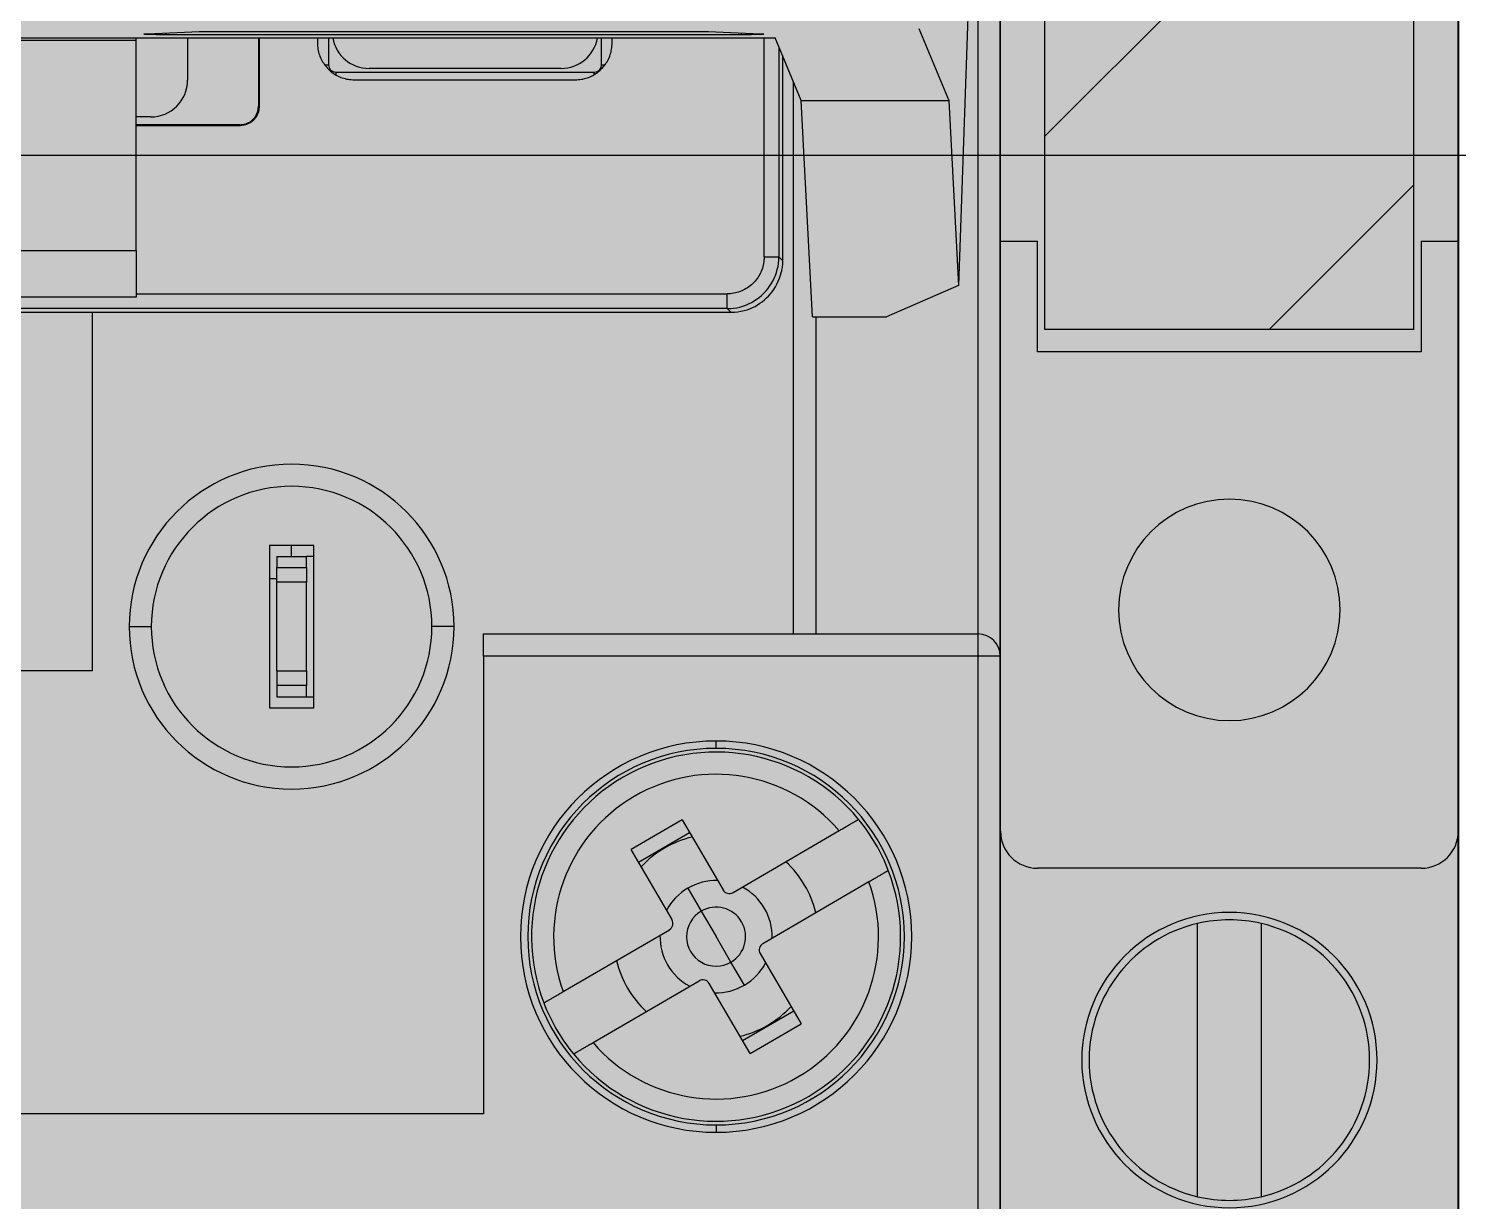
# Model space of a CAD drawing. Extents: x 20 to 1829, y -86 to 701.
# Drawn here: x 1365.39 to 1384.76, y 114.57 to 130.45 of the extents above; entities that cross this region are included whole.
import ezdxf

# ---------------------------------------------------------------- set-up
doc = ezdxf.new("R2010")
doc.units = 0
for name, color, linetype in [('Default', 7, 'Continuous'), ('DV1_Default', 7, 'Continuous'), ('DV1_DRAW', 7, 'Continuous'), ('MAIN-1', 7, 'Continuous'), ('SYMS', 7, 'Continuous')]:
    doc.layers.add(name, color=color, linetype=linetype)

# ---------------------------------------------------------------- blocks, each defined once
blk = doc.blocks.new('SE')
at = {"layer": 'DV1_Default', "linetype": 'Continuous'}
h = blk.add_hatch(dxfattribs=at)
h.set_pattern_fill('LINE', scale=1.25984, angle=45, style=0)
h.paths.add_polyline_path([(55.081, 163.679), (55.081, 138.587), (60.081, 138.587), (60.081, 163.679)])
at = {"layer": 'DV1_Default', "color": 7, "linetype": 'Continuous'}
for p, q in [((54.481, 139.787), (54.481, 165.337)), ((60.681, 139.787), (60.681, 165.337)), ((54.481, 131.791), (54.481, 139.787)), ((54.481, 139.787), (54.981, 139.787)), ((54.981, 138.287), (54.981, 139.787)), ((60.181, 139.787), (60.681, 139.787)), ((60.181, 139.787), (60.181, 138.287)), ((60.681, 131.791), (60.681, 139.787)), ((60.181, 138.287), (54.981, 138.287)), ((54.481, 124.092), (54.481, 131.791)), ((60.681, 124.092), (60.681, 131.791)), ((60.181, 131.291), (54.981, 131.291)), ((57.151, 126.841), (57.151, 130.543)), ((58.011, 130.543), (58.011, 126.841))]:
    blk.add_line(p, q, dxfattribs=at)
for centre, radius, start, end in [((57.581, 134.791), 1.5, 0, 180), ((57.581, 134.791), 1.5, 180, 270), ((57.581, 134.791), 1.5, 270, 0), ((54.981, 131.791), 0.5, 180, 270), ((60.181, 131.791), 0.5, 270, 0), ((57.581, 128.692), 2, 90, 270), ((57.581, 128.692), 1.9, 103.0803, 180), ((57.581, 128.692), 1.9, 76.9197, 103.0803), ((57.581, 128.692), 2, 270, 90), ((57.581, 128.692), 1.9, 0, 76.9197), ((57.581, 128.692), 1.9, 180, 256.9197), ((57.581, 128.692), 1.9, 283.0803, 0), ((57.581, 128.692), 1.9, 256.9197, 283.0803)]:
    blk.add_arc(centre, radius, start, end, dxfattribs=at)
at = {"layer": 'DV1_DRAW', "color": 7, "linetype": 'Continuous'}
for p, q in [((55.081, 138.587), (55.081, 163.679)), ((60.081, 138.587), (60.081, 163.679)), ((60.081, 138.587), (55.081, 138.587))]:
    blk.add_line(p, q, dxfattribs=at)

msp = doc.modelspace()

# ---------------------------------------------------------------- hatches: boundary and pattern name
at = {"layer": 'SYMS', "true_color": 0x8fbdb9}
h = msp.add_hatch(color=253, dxfattribs=at)
h.dxf.hatch_style = 1
h.paths.add_polyline_path([(1384.759, 189.671), (1378.554, 189.671), (1378.554, 101.829), (1384.759, 101.829)])
h = msp.add_hatch(color=253, dxfattribs=at)
h.dxf.hatch_style = 1
h.paths.add_polyline_path([(1351.654, 103.152), (1378.554, 103.152), (1378.554, 182.152), (1351.654, 182.152)])

# ---------------------------------------------------------------- linework, layer by layer
at = {"layer": 'MAIN-1'}
for p, q in [((1384.759, 122.525), (1384.759, 140.125)), ((1378.554, 139.552), (1378.554, 121.952)), ((1378.254, 122.252), (1378.254, 131.252)), ((1378.126, 130.952), (1377.988, 126.971)), ((1366.952, 130.377), (1366.953, 130.378)), ((1366.953, 130.377), (1366.952, 130.377)), ((1366.953, 130.378), (1366.954, 130.378)), ((1366.954, 130.377), (1366.953, 130.377)), ((1366.954, 130.378), (1366.956, 130.379)), ((1366.955, 130.376), (1366.954, 130.377)), ((1366.957, 130.376), (1366.955, 130.376)), ((1366.956, 130.379), (1366.959, 130.379)), ((1366.96, 130.375), (1366.957, 130.376)), ((1366.959, 130.379), (1366.963, 130.38)), ((1366.963, 130.375), (1366.96, 130.375)), ((1366.963, 130.38), (1366.967, 130.38)), ((1366.967, 130.375), (1366.963, 130.375)), ((1366.967, 130.38), (1366.972, 130.381)), ((1366.971, 130.374), (1366.967, 130.375)), ((1366.976, 130.374), (1366.971, 130.374)), ((1366.972, 130.381), (1366.978, 130.381)), ((1366.982, 130.374), (1366.976, 130.374)), ((1366.978, 130.381), (1366.985, 130.381)), ((1366.988, 130.373), (1366.982, 130.374)), ((1366.985, 130.381), (1366.992, 130.382)), ((1366.995, 130.373), (1366.988, 130.373)), ((1366.992, 130.382), (1367.001, 130.382)), ((1367.002, 130.373), (1366.995, 130.373)), ((1367.001, 130.382), (1367.7, 130.414)), ((1367.01, 130.372), (1367.002, 130.373)), ((1367.018, 130.372), (1367.01, 130.372)), ((1367.026, 130.372), (1367.018, 130.372)), ((1367.035, 130.371), (1367.026, 130.372)), ((1367.045, 130.371), (1367.035, 130.371)), ((1367.055, 130.371), (1367.045, 130.371)), ((1367.065, 130.37), (1367.055, 130.371)), ((1367.076, 130.37), (1367.065, 130.37)), ((1367.087, 130.37), (1367.076, 130.37)), ((1367.099, 130.37), (1367.087, 130.37)), ((1367.11, 130.37), (1367.099, 130.37)), ((1367.122, 130.369), (1367.11, 130.37)), ((1367.134, 130.369), (1367.122, 130.369)), ((1367.147, 130.369), (1367.134, 130.369)), ((1367.159, 130.369), (1367.147, 130.369)), ((1367.172, 130.369), (1367.159, 130.369)), ((1367.185, 130.369), (1367.172, 130.369)), ((1367.198, 130.369), (1367.185, 130.369)), ((1367.211, 130.369), (1367.198, 130.369)), ((1367.225, 130.369), (1367.211, 130.369)), ((1367.238, 130.369), (1367.225, 130.369)), ((1367.252, 130.369), (1367.238, 130.369)), ((1367.252, 130.394), (1367.252, 130.369)), ((1375.047, 130.369), (1367.252, 130.369)), ((1367.7, 130.414), (1374.6, 130.414)), ((1374.6, 130.414), (1375.299, 130.382)), ((1375.047, 130.369), (1375.047, 130.394)), ((1375.078, 130.369), (1375.047, 130.369)), ((1375.105, 130.369), (1375.078, 130.369)), ((1375.129, 130.369), (1375.105, 130.369)), ((1375.151, 130.369), (1375.129, 130.369)), ((1375.169, 130.369), (1375.151, 130.369)), ((1375.186, 130.369), (1375.169, 130.369)), ((1375.201, 130.37), (1375.186, 130.369)), ((1375.216, 130.37), (1375.201, 130.37)), ((1375.229, 130.37), (1375.216, 130.37)), ((1375.242, 130.371), (1375.229, 130.37)), ((1375.254, 130.371), (1375.242, 130.371)), ((1375.266, 130.371), (1375.254, 130.371)), ((1375.277, 130.372), (1375.266, 130.371)), ((1375.286, 130.372), (1375.277, 130.372)), ((1375.296, 130.372), (1375.286, 130.372)), ((1375.304, 130.373), (1375.296, 130.372)), ((1375.299, 130.382), (1375.312, 130.382)), ((1375.312, 130.373), (1375.304, 130.373)), ((1375.312, 130.382), (1375.322, 130.381)), ((1375.319, 130.374), (1375.312, 130.373)), ((1375.325, 130.374), (1375.319, 130.374)), ((1375.322, 130.381), (1375.33, 130.38)), ((1375.331, 130.375), (1375.325, 130.374)), ((1375.33, 130.38), (1375.337, 130.38)), ((1375.335, 130.375), (1375.331, 130.375)), ((1375.339, 130.375), (1375.335, 130.375)), ((1375.337, 130.38), (1375.339, 130.379)), ((1375.339, 130.379), (1375.345, 130.379)), ((1375.342, 130.376), (1375.339, 130.375)), ((1375.345, 130.376), (1375.342, 130.376)), ((1375.345, 130.379), (1375.347, 130.379)), ((1375.347, 130.377), (1375.345, 130.376)), ((1375.347, 130.379), (1375.348, 130.378)), ((1375.348, 130.377), (1375.347, 130.377)), ((1375.348, 130.378), (1375.349, 130.378)), ((1375.349, 130.378), (1375.348, 130.377)), ((1377.452, 130.452), (1377.857, 129.477)), ((1354.595, 130.326), (1375.505, 130.326)), ((1366.85, 130.289), (1363.25, 130.289)), ((1366.85, 130.289), (1366.85, 130.326)), ((1366.85, 127.448), (1366.85, 130.289)), ((1367.545, 130.326), (1367.545, 129.755)), ((1368.504, 130.326), (1368.504, 129.4)), ((1368.513, 130.326), (1368.513, 129.391)), ((1369.304, 130.326), (1369.304, 130.259)), ((1369.304, 130.259), (1369.304, 130.237)), ((1369.304, 130.237), (1369.306, 130.216)), ((1369.306, 130.216), (1369.308, 130.195)), ((1369.308, 130.195), (1369.311, 130.175)), ((1369.311, 130.175), (1369.314, 130.154)), ((1369.314, 130.154), (1369.319, 130.134)), ((1369.454, 130.326), (1369.454, 129.962)), ((1373.154, 129.962), (1373.154, 130.326)), ((1373.281, 130.134), (1373.285, 130.154)), ((1373.285, 130.154), (1373.289, 130.175)), ((1373.289, 130.175), (1373.292, 130.195)), ((1373.292, 130.195), (1373.294, 130.216)), ((1373.294, 130.216), (1373.295, 130.237)), ((1373.295, 130.259), (1373.295, 130.326)), ((1373.295, 130.237), (1373.295, 130.259)), ((1375.355, 127.359), (1375.355, 130.326)), ((1375.857, 129.477), (1375.505, 130.326)), ((1375.555, 130.204), (1375.555, 127.359)), ((1369.319, 130.134), (1369.324, 130.115)), ((1369.324, 130.115), (1369.33, 130.095)), ((1369.33, 130.095), (1369.337, 130.077)), ((1369.337, 130.077), (1369.345, 130.058)), ((1369.345, 130.058), (1369.353, 130.04)), ((1369.353, 130.04), (1369.362, 130.022)), ((1369.362, 130.022), (1369.373, 130.004)), ((1369.373, 130.004), (1369.384, 129.987)), ((1369.384, 129.987), (1369.395, 129.97)), ((1369.395, 129.97), (1369.408, 129.953)), ((1369.401, 129.962), (1369.454, 129.962)), ((1373.154, 129.962), (1373.198, 129.962)), ((1373.192, 129.953), (1373.204, 129.97)), ((1373.204, 129.97), (1373.216, 129.987)), ((1373.216, 129.987), (1373.227, 130.004)), ((1373.227, 130.004), (1373.237, 130.022)), ((1373.237, 130.022), (1373.246, 130.04)), ((1373.246, 130.04), (1373.255, 130.058)), ((1373.255, 130.058), (1373.263, 130.077)), ((1373.263, 130.077), (1373.269, 130.095)), ((1373.269, 130.095), (1373.275, 130.115)), ((1373.275, 130.115), (1373.281, 130.134)), ((1375.604, 130.086), (1375.604, 127.31)), ((1369.408, 129.953), (1369.421, 129.937)), ((1369.421, 129.937), (1369.436, 129.921)), ((1369.436, 129.921), (1369.451, 129.906)), ((1369.451, 129.906), (1369.466, 129.891)), ((1369.466, 129.891), (1369.482, 129.876)), ((1369.482, 129.876), (1369.498, 129.863)), ((1369.498, 129.863), (1369.515, 129.85)), ((1369.515, 129.85), (1369.532, 129.839)), ((1369.532, 129.839), (1369.549, 129.828)), ((1369.549, 129.828), (1369.567, 129.818)), ((1369.554, 129.862), (1369.554, 129.825)), ((1369.554, 129.862), (1373.054, 129.862)), ((1369.567, 129.818), (1369.585, 129.808)), ((1369.585, 129.808), (1369.603, 129.8)), ((1369.603, 129.8), (1369.621, 129.792)), ((1369.621, 129.792), (1369.64, 129.785)), ((1369.64, 129.785), (1369.66, 129.779)), ((1369.66, 129.779), (1369.679, 129.774)), ((1369.679, 129.774), (1369.699, 129.769)), ((1369.699, 129.769), (1369.72, 129.766)), ((1369.72, 129.766), (1369.74, 129.763)), ((1369.74, 129.763), (1369.761, 129.761)), ((1372.604, 129.912), (1370.004, 129.912)), ((1372.838, 129.761), (1372.859, 129.763)), ((1372.859, 129.763), (1372.88, 129.766)), ((1372.88, 129.766), (1372.9, 129.769)), ((1372.9, 129.769), (1372.92, 129.774)), ((1372.92, 129.774), (1372.94, 129.779)), ((1372.94, 129.779), (1372.959, 129.785)), ((1372.959, 129.785), (1372.978, 129.792)), ((1372.978, 129.792), (1372.997, 129.8)), ((1372.997, 129.8), (1373.015, 129.808)), ((1373.015, 129.808), (1373.033, 129.818)), ((1373.033, 129.818), (1373.05, 129.828)), ((1373.05, 129.828), (1373.068, 129.839)), ((1373.054, 129.83), (1373.054, 129.862)), ((1373.068, 129.839), (1373.085, 129.85)), ((1373.085, 129.85), (1373.101, 129.863)), ((1373.101, 129.863), (1373.117, 129.876)), ((1373.117, 129.876), (1373.133, 129.891)), ((1373.133, 129.891), (1373.149, 129.906)), ((1373.149, 129.906), (1373.164, 129.921)), ((1373.164, 129.921), (1373.178, 129.937)), ((1373.178, 129.937), (1373.192, 129.953)), ((1369.761, 129.761), (1369.782, 129.76)), ((1369.782, 129.76), (1369.804, 129.759)), ((1369.804, 129.759), (1372.795, 129.759)), ((1372.795, 129.759), (1372.817, 129.76)), ((1372.817, 129.76), (1372.838, 129.761)), ((1375.754, 122.252), (1375.754, 129.724)), ((1368.502, 129.365), (1368.503, 129.376)), ((1368.503, 129.376), (1368.504, 129.388)), ((1368.504, 129.388), (1368.504, 129.4)), ((1368.513, 129.391), (1368.504, 129.4)), ((1368.513, 129.379), (1368.512, 129.368)), ((1368.513, 129.391), (1368.513, 129.379)), ((1376.01, 126.549), (1375.857, 129.477)), ((1375.857, 129.477), (1377.857, 129.477)), ((1377.857, 129.477), (1377.988, 126.971)), ((1367.045, 129.255), (1366.85, 129.255)), ((1368.372, 129.179), (1368.382, 129.185)), ((1368.382, 129.185), (1368.392, 129.191)), ((1368.4, 129.182), (1368.391, 129.176)), ((1368.392, 129.191), (1368.401, 129.197)), ((1368.41, 129.188), (1368.4, 129.182)), ((1368.401, 129.197), (1368.41, 129.204)), ((1368.41, 129.204), (1368.418, 129.211)), ((1368.419, 129.195), (1368.41, 129.188)), ((1368.418, 129.211), (1368.427, 129.219)), ((1368.427, 129.202), (1368.419, 129.195)), ((1368.427, 129.219), (1368.435, 129.227)), ((1368.436, 129.21), (1368.427, 129.202)), ((1368.435, 129.227), (1368.442, 129.235)), ((1368.444, 129.218), (1368.436, 129.21)), ((1368.442, 129.235), (1368.45, 129.244)), ((1368.451, 129.226), (1368.444, 129.218)), ((1368.45, 129.244), (1368.456, 129.253)), ((1368.458, 129.235), (1368.451, 129.226)), ((1368.456, 129.253), (1368.463, 129.262)), ((1368.465, 129.244), (1368.458, 129.235)), ((1368.463, 129.262), (1368.469, 129.272)), ((1368.472, 129.253), (1368.465, 129.244)), ((1368.469, 129.272), (1368.474, 129.281)), ((1368.477, 129.263), (1368.472, 129.253)), ((1368.474, 129.281), (1368.479, 129.291)), ((1368.483, 129.273), (1368.477, 129.263)), ((1368.479, 129.291), (1368.484, 129.301)), ((1368.488, 129.282), (1368.483, 129.273)), ((1368.484, 129.301), (1368.488, 129.312)), ((1368.488, 129.312), (1368.492, 129.322)), ((1368.493, 129.293), (1368.488, 129.282)), ((1368.492, 129.322), (1368.495, 129.333)), ((1368.497, 129.303), (1368.493, 129.293)), ((1368.495, 129.333), (1368.498, 129.343)), ((1368.501, 129.313), (1368.497, 129.303)), ((1368.498, 129.343), (1368.5, 129.354)), ((1368.5, 129.354), (1368.502, 129.365)), ((1368.504, 129.324), (1368.501, 129.313)), ((1368.507, 129.334), (1368.504, 129.324)), ((1368.509, 129.345), (1368.507, 129.334)), ((1368.511, 129.356), (1368.509, 129.345)), ((1368.512, 129.368), (1368.511, 129.356)), ((1368.254, 129.15), (1366.85, 129.15)), ((1366.85, 129.141), (1368.263, 129.141)), ((1368.254, 129.15), (1368.266, 129.15)), ((1368.254, 129.15), (1368.263, 129.141)), ((1368.274, 129.141), (1368.263, 129.141)), ((1368.266, 129.15), (1368.277, 129.151)), ((1368.286, 129.142), (1368.274, 129.141)), ((1368.277, 129.151), (1368.288, 129.152)), ((1368.297, 129.143), (1368.286, 129.142)), ((1368.288, 129.152), (1368.3, 129.154)), ((1368.308, 129.145), (1368.297, 129.143)), ((1368.3, 129.154), (1368.31, 129.156)), ((1368.319, 129.147), (1368.308, 129.145)), ((1368.31, 129.156), (1368.321, 129.159)), ((1368.33, 129.15), (1368.319, 129.147)), ((1368.321, 129.159), (1368.332, 129.162)), ((1368.34, 129.153), (1368.33, 129.15)), ((1368.332, 129.162), (1368.342, 129.165)), ((1368.351, 129.157), (1368.34, 129.153)), ((1368.342, 129.165), (1368.352, 129.17)), ((1368.361, 129.161), (1368.351, 129.157)), ((1368.352, 129.17), (1368.362, 129.174)), ((1368.371, 129.166), (1368.361, 129.161)), ((1368.362, 129.174), (1368.372, 129.179)), ((1368.381, 129.171), (1368.371, 129.166)), ((1368.391, 129.176), (1368.381, 129.171)), ((1363.25, 127.448), (1366.85, 127.448)), ((1366.85, 127.448), (1366.85, 126.813)), ((1375.343, 127.249), (1375.337, 127.227)), ((1375.347, 127.27), (1375.343, 127.249)), ((1375.351, 127.292), (1375.347, 127.27)), ((1375.353, 127.314), (1375.351, 127.292)), ((1375.355, 127.337), (1375.353, 127.314)), ((1375.355, 127.359), (1375.355, 127.337)), ((1375.355, 127.359), (1375.555, 127.359)), ((1375.543, 127.23), (1375.55, 127.272)), ((1375.55, 127.272), (1375.554, 127.316)), ((1375.554, 127.316), (1375.555, 127.359)), ((1375.604, 127.31), (1375.555, 127.359)), ((1375.602, 127.25), (1375.6, 127.232)), ((1375.603, 127.268), (1375.602, 127.25)), ((1375.604, 127.287), (1375.603, 127.268)), ((1375.604, 127.31), (1375.604, 127.31)), ((1375.604, 127.31), (1375.604, 127.309)), ((1375.604, 127.309), (1375.604, 127.308)), ((1375.604, 127.308), (1375.604, 127.308)), ((1375.604, 127.308), (1375.604, 127.307)), ((1375.604, 127.307), (1375.604, 127.306)), ((1375.604, 127.306), (1375.604, 127.306)), ((1375.604, 127.306), (1375.604, 127.305)), ((1375.604, 127.305), (1375.604, 127.305)), ((1375.604, 127.305), (1375.604, 127.304)), ((1375.604, 127.304), (1375.604, 127.303)), ((1375.604, 127.303), (1375.604, 127.303)), ((1375.604, 127.303), (1375.604, 127.302)), ((1375.604, 127.302), (1375.604, 127.302)), ((1375.604, 127.302), (1375.604, 127.301)), ((1375.604, 127.301), (1375.604, 127.3)), ((1375.604, 127.3), (1375.604, 127.3)), ((1375.604, 127.3), (1375.604, 127.299)), ((1375.604, 127.299), (1375.604, 127.299)), ((1375.604, 127.299), (1375.604, 127.298)), ((1375.604, 127.298), (1375.604, 127.297)), ((1375.604, 127.297), (1375.604, 127.296)), ((1375.604, 127.296), (1375.604, 127.295)), ((1375.604, 127.295), (1375.604, 127.294)), ((1375.604, 127.294), (1375.604, 127.293)), ((1375.604, 127.293), (1375.604, 127.291)), ((1375.604, 127.291), (1375.604, 127.29)), ((1375.604, 127.29), (1375.604, 127.289)), ((1375.604, 127.289), (1375.604, 127.288)), ((1375.604, 127.288), (1375.604, 127.287)), ((1375.26, 127.066), (1375.246, 127.048)), ((1375.273, 127.084), (1375.26, 127.066)), ((1375.285, 127.103), (1375.273, 127.084)), ((1375.296, 127.123), (1375.285, 127.103)), ((1375.306, 127.143), (1375.296, 127.123)), ((1375.315, 127.164), (1375.306, 127.143)), ((1375.324, 127.185), (1375.315, 127.164)), ((1375.331, 127.206), (1375.324, 127.185)), ((1375.337, 127.227), (1375.331, 127.206)), ((1375.472, 127.033), (1375.491, 127.07)), ((1375.491, 127.07), (1375.507, 127.108)), ((1375.507, 127.108), (1375.522, 127.148)), ((1375.522, 127.148), (1375.533, 127.189)), ((1375.533, 127.189), (1375.543, 127.23)), ((1375.547, 127.029), (1375.563, 127.071)), ((1375.563, 127.071), (1375.576, 127.114)), ((1375.576, 127.114), (1375.588, 127.161)), ((1375.592, 127.178), (1375.588, 127.161)), ((1375.595, 127.196), (1375.592, 127.178)), ((1375.597, 127.214), (1375.595, 127.196)), ((1375.6, 127.232), (1375.597, 127.214)), ((1366.85, 126.859), (1374.855, 126.859)), ((1374.878, 126.86), (1374.855, 126.859)), ((1374.855, 126.659), (1374.855, 126.859)), ((1374.9, 126.861), (1374.878, 126.86)), ((1374.922, 126.864), (1374.9, 126.861)), ((1374.944, 126.867), (1374.922, 126.864)), ((1374.966, 126.872), (1374.944, 126.867)), ((1374.987, 126.877), (1374.966, 126.872)), ((1375.009, 126.883), (1374.987, 126.877)), ((1375.03, 126.891), (1375.009, 126.883)), ((1375.051, 126.899), (1375.03, 126.891)), ((1375.071, 126.908), (1375.051, 126.899)), ((1375.091, 126.919), (1375.071, 126.908)), ((1375.111, 126.93), (1375.091, 126.919)), ((1375.13, 126.942), (1375.111, 126.93)), ((1375.149, 126.955), (1375.13, 126.942)), ((1375.167, 126.968), (1375.149, 126.955)), ((1375.184, 126.983), (1375.167, 126.968)), ((1375.201, 126.998), (1375.184, 126.983)), ((1375.217, 127.014), (1375.201, 126.998)), ((1375.232, 127.03), (1375.217, 127.014)), ((1375.246, 127.048), (1375.232, 127.03)), ((1375.318, 126.838), (1375.348, 126.866)), ((1375.348, 126.866), (1375.377, 126.897)), ((1375.377, 126.897), (1375.403, 126.928)), ((1375.403, 126.928), (1375.428, 126.962)), ((1375.414, 126.829), (1375.44, 126.858)), ((1375.428, 126.962), (1375.451, 126.996)), ((1375.44, 126.858), (1375.465, 126.888)), ((1375.451, 126.996), (1375.472, 127.033)), ((1375.465, 126.888), (1375.488, 126.92)), ((1375.488, 126.92), (1375.509, 126.954)), ((1375.509, 126.954), (1375.529, 126.991)), ((1375.529, 126.991), (1375.547, 127.029)), ((1377.988, 126.971), (1377.014, 126.549)), ((1366.85, 126.813), (1363.25, 126.813)), ((1374.899, 126.661), (1374.942, 126.665)), ((1374.942, 126.665), (1374.984, 126.672)), ((1374.984, 126.672), (1375.026, 126.681)), ((1375.026, 126.681), (1375.066, 126.693)), ((1375.066, 126.693), (1375.106, 126.707)), ((1375.106, 126.707), (1375.145, 126.724)), ((1375.145, 126.724), (1375.182, 126.742)), ((1375.161, 126.657), (1375.197, 126.673)), ((1375.182, 126.742), (1375.218, 126.763)), ((1375.197, 126.673), (1375.232, 126.69)), ((1375.218, 126.763), (1375.253, 126.786)), ((1375.232, 126.69), (1375.265, 126.71)), ((1375.253, 126.786), (1375.286, 126.811)), ((1375.265, 126.71), (1375.297, 126.731)), ((1375.286, 126.811), (1375.318, 126.838)), ((1375.297, 126.731), (1375.328, 126.753)), ((1375.328, 126.753), (1375.358, 126.777)), ((1375.358, 126.777), (1375.386, 126.803)), ((1375.386, 126.803), (1375.414, 126.829)), ((1374.855, 126.659), (1355.353, 126.659)), ((1365.104, 126.611), (1374.904, 126.61)), ((1366.254, 126.611), (1366.254, 121.752)), ((1374.855, 126.659), (1374.899, 126.661)), ((1374.855, 126.659), (1374.904, 126.61)), ((1374.904, 126.61), (1374.952, 126.612)), ((1374.952, 126.612), (1374.998, 126.616)), ((1374.998, 126.616), (1375.041, 126.623)), ((1375.041, 126.623), (1375.083, 126.632)), ((1375.083, 126.632), (1375.123, 126.643)), ((1375.123, 126.643), (1375.161, 126.657)), ((1376.01, 126.549), (1377.014, 126.549)), ((1376.054, 126.549), (1376.054, 122.252)), ((1369.254, 123.452), (1368.654, 123.452)), ((1368.654, 123.452), (1368.654, 121.252)), ((1368.954, 123.302), (1368.954, 123.452)), ((1369.254, 121.252), (1369.254, 123.452)), ((1368.754, 123.302), (1368.754, 123.152)), ((1368.754, 123.302), (1369.154, 123.302)), ((1369.254, 123.302), (1369.154, 123.302)), ((1369.154, 123.152), (1369.154, 123.302)), ((1368.654, 123.002), (1368.754, 123.002)), ((1368.754, 122.952), (1368.754, 123.152)), ((1368.754, 123.152), (1369.154, 123.152)), ((1369.154, 123.152), (1369.154, 122.952)), ((1368.754, 121.752), (1368.754, 122.952)), ((1369.154, 122.952), (1368.754, 122.952)), ((1369.154, 121.752), (1369.154, 122.952)), ((1384.759, 112.925), (1384.759, 122.525)), ((1366.754, 122.352), (1367.054, 122.352)), ((1371.154, 122.352), (1370.854, 122.352)), ((1371.554, 122.252), (1378.254, 122.252)), ((1371.554, 121.952), (1371.554, 122.252)), ((1378.254, 121.952), (1378.254, 122.252)), ((1371.554, 121.952), (1371.554, 115.752)), ((1378.254, 121.952), (1371.554, 121.952)), ((1378.254, 112.352), (1378.254, 121.952)), ((1378.554, 121.952), (1378.254, 121.952)), ((1378.554, 121.952), (1378.554, 112.352)), ((1366.254, 121.752), (1363.954, 121.752)), ((1368.754, 121.752), (1368.754, 121.552)), ((1368.754, 121.752), (1369.154, 121.752)), ((1369.154, 121.752), (1369.154, 121.552)), ((1369.154, 121.552), (1368.754, 121.552)), ((1368.754, 121.552), (1368.754, 121.402)), ((1369.154, 121.402), (1369.154, 121.552)), ((1368.654, 121.252), (1369.254, 121.252)), ((1368.754, 121.402), (1369.154, 121.402)), ((1369.154, 121.402), (1369.254, 121.402)), ((1374.704, 120.702), (1374.704, 120.802)), ((1374.244, 119.736), (1373.552, 119.333)), ((1374.244, 119.736), (1374.798, 118.786)), ((1376.545, 119.689), (1376.554, 119.694)), ((1376.554, 119.694), (1376.562, 119.699)), ((1376.562, 119.699), (1376.57, 119.704)), ((1376.57, 119.704), (1376.578, 119.708)), ((1376.578, 119.708), (1376.585, 119.712)), ((1376.585, 119.712), (1376.591, 119.716)), ((1376.591, 119.716), (1376.598, 119.72)), ((1376.598, 119.72), (1376.603, 119.723)), ((1376.603, 119.723), (1376.609, 119.726)), ((1376.609, 119.726), (1376.613, 119.729)), ((1376.613, 119.729), (1376.618, 119.731)), ((1376.618, 119.731), (1376.622, 119.734)), ((1376.622, 119.734), (1376.625, 119.736)), ((1376.625, 119.736), (1376.628, 119.737)), ((1376.628, 119.737), (1376.63, 119.739)), ((1376.63, 119.739), (1376.632, 119.74)), ((1376.632, 119.74), (1376.633, 119.74)), ((1376.633, 119.74), (1376.634, 119.741)), ((1376.634, 119.741), (1376.634, 119.741)), ((1373.653, 119.16), (1374.344, 119.563)), ((1374.934, 118.75), (1376.371, 119.588)), ((1376.371, 119.588), (1376.384, 119.595)), ((1376.384, 119.595), (1376.396, 119.602)), ((1376.396, 119.602), (1376.408, 119.609)), ((1376.408, 119.609), (1376.42, 119.616)), ((1376.42, 119.616), (1376.431, 119.623)), ((1376.431, 119.623), (1376.442, 119.629)), ((1376.442, 119.629), (1376.454, 119.636)), ((1376.454, 119.636), (1376.465, 119.642)), ((1376.465, 119.642), (1376.475, 119.648)), ((1376.475, 119.648), (1376.486, 119.655)), ((1376.486, 119.655), (1376.497, 119.661)), ((1376.497, 119.661), (1376.507, 119.667)), ((1376.507, 119.667), (1376.517, 119.673)), ((1376.517, 119.673), (1376.527, 119.678)), ((1376.527, 119.678), (1376.536, 119.684)), ((1376.536, 119.684), (1376.545, 119.689)), ((1374.107, 118.383), (1373.552, 119.333)), ((1376.799, 118.911), (1376.811, 118.918)), ((1376.811, 118.918), (1376.823, 118.925)), ((1376.823, 118.925), (1376.834, 118.932)), ((1376.834, 118.932), (1376.846, 118.938)), ((1376.846, 118.938), (1376.857, 118.945)), ((1376.857, 118.945), (1376.868, 118.951)), ((1376.868, 118.951), (1376.879, 118.957)), ((1376.879, 118.957), (1376.889, 118.964)), ((1376.889, 118.964), (1376.9, 118.97)), ((1376.9, 118.97), (1376.91, 118.976)), ((1376.91, 118.976), (1376.92, 118.982)), ((1376.92, 118.982), (1376.93, 118.987)), ((1376.93, 118.987), (1376.939, 118.993)), ((1376.939, 118.993), (1376.948, 118.998)), ((1376.948, 118.998), (1376.957, 119.003)), ((1376.957, 119.003), (1376.965, 119.008)), ((1376.965, 119.008), (1376.973, 119.013)), ((1376.973, 119.013), (1376.981, 119.017)), ((1376.981, 119.017), (1376.988, 119.021)), ((1376.988, 119.021), (1376.994, 119.025)), ((1376.994, 119.025), (1377.001, 119.029)), ((1377.001, 119.029), (1377.006, 119.032)), ((1377.006, 119.032), (1377.012, 119.035)), ((1377.012, 119.035), (1377.016, 119.038)), ((1377.016, 119.038), (1377.021, 119.04)), ((1377.021, 119.04), (1377.025, 119.043)), ((1377.025, 119.043), (1377.028, 119.045)), ((1377.028, 119.045), (1377.031, 119.046)), ((1377.031, 119.046), (1377.033, 119.048)), ((1377.033, 119.048), (1377.035, 119.049)), ((1377.035, 119.049), (1377.036, 119.049)), ((1377.036, 119.049), (1377.037, 119.05)), ((1377.037, 119.05), (1377.037, 119.05)), ((1374.321, 118.808), (1374.503, 118.498)), ((1375.338, 118.059), (1376.774, 118.897)), ((1376.774, 118.897), (1376.787, 118.904)), ((1376.787, 118.904), (1376.799, 118.911)), ((1374.503, 118.498), (1374.704, 118.152)), ((1372.634, 117.408), (1374.071, 118.246)), ((1374.906, 117.807), (1374.704, 118.152)), ((1375.087, 117.496), (1374.906, 117.807)), ((1375.302, 117.922), (1375.856, 116.972)), ((1372.563, 117.366), (1372.574, 117.373)), ((1372.574, 117.373), (1372.586, 117.38)), ((1372.586, 117.38), (1372.597, 117.386)), ((1372.597, 117.386), (1372.609, 117.393)), ((1372.609, 117.393), (1372.621, 117.401)), ((1372.621, 117.401), (1372.634, 117.408)), ((1373.037, 116.717), (1374.474, 117.555)), ((1375.165, 116.569), (1374.611, 117.519)), ((1372.371, 117.254), (1372.371, 117.255)), ((1372.371, 117.255), (1372.372, 117.255)), ((1372.372, 117.255), (1372.373, 117.256)), ((1372.373, 117.256), (1372.375, 117.257)), ((1372.375, 117.257), (1372.377, 117.258)), ((1372.377, 117.258), (1372.38, 117.26)), ((1372.38, 117.26), (1372.384, 117.262)), ((1372.384, 117.262), (1372.387, 117.264)), ((1372.387, 117.264), (1372.392, 117.267)), ((1372.392, 117.267), (1372.397, 117.269)), ((1372.397, 117.269), (1372.402, 117.272)), ((1372.402, 117.272), (1372.408, 117.276)), ((1372.408, 117.276), (1372.414, 117.279)), ((1372.414, 117.279), (1372.42, 117.283)), ((1372.42, 117.283), (1372.428, 117.287)), ((1372.428, 117.287), (1372.435, 117.292)), ((1372.435, 117.292), (1372.443, 117.296)), ((1372.443, 117.296), (1372.451, 117.301)), ((1372.451, 117.301), (1372.46, 117.306)), ((1372.46, 117.306), (1372.469, 117.312)), ((1372.469, 117.312), (1372.479, 117.317)), ((1372.479, 117.317), (1372.488, 117.323)), ((1372.488, 117.323), (1372.498, 117.329)), ((1372.498, 117.329), (1372.509, 117.335)), ((1372.509, 117.335), (1372.519, 117.341)), ((1372.519, 117.341), (1372.53, 117.347)), ((1372.53, 117.347), (1372.541, 117.353)), ((1372.541, 117.353), (1372.552, 117.36)), ((1372.552, 117.36), (1372.563, 117.366)), ((1375.755, 117.144), (1375.064, 116.741)), ((1375.165, 116.569), (1375.856, 116.972)), ((1372.823, 116.592), (1372.831, 116.596)), ((1372.831, 116.596), (1372.838, 116.601)), ((1372.838, 116.601), (1372.846, 116.605)), ((1372.846, 116.605), (1372.854, 116.61)), ((1372.854, 116.61), (1372.863, 116.615)), ((1372.863, 116.615), (1372.872, 116.621)), ((1372.872, 116.621), (1372.882, 116.626)), ((1372.882, 116.626), (1372.891, 116.632)), ((1372.891, 116.632), (1372.901, 116.638)), ((1372.901, 116.638), (1372.912, 116.644)), ((1372.912, 116.644), (1372.922, 116.65)), ((1372.922, 116.65), (1372.933, 116.656)), ((1372.933, 116.656), (1372.944, 116.662)), ((1372.944, 116.662), (1372.955, 116.669)), ((1372.955, 116.669), (1372.966, 116.675)), ((1372.966, 116.675), (1372.977, 116.682)), ((1372.977, 116.682), (1372.989, 116.689)), ((1372.989, 116.689), (1373, 116.695)), ((1373, 116.695), (1373.012, 116.702)), ((1373.012, 116.702), (1373.025, 116.709)), ((1373.025, 116.709), (1373.037, 116.717)), ((1372.774, 116.563), (1372.775, 116.564)), ((1372.774, 116.563), (1372.774, 116.563)), ((1372.775, 116.564), (1372.776, 116.565)), ((1372.776, 116.565), (1372.778, 116.566)), ((1372.778, 116.566), (1372.78, 116.567)), ((1372.78, 116.567), (1372.783, 116.569)), ((1372.783, 116.569), (1372.787, 116.571)), ((1372.787, 116.571), (1372.79, 116.573)), ((1372.79, 116.573), (1372.795, 116.575)), ((1372.795, 116.575), (1372.8, 116.578)), ((1372.8, 116.578), (1372.805, 116.581)), ((1372.805, 116.581), (1372.811, 116.585)), ((1372.811, 116.585), (1372.817, 116.588)), ((1372.817, 116.588), (1372.823, 116.592)), ((1371.554, 115.752), (1358.654, 115.752)), ((1374.704, 115.602), (1374.704, 115.502))]:
    msp.add_line(p, q, dxfattribs=at)
for centre, radius, start, end in [((1370.004, 130.412), 0.5, 189.9806, 270), ((1372.604, 130.412), 0.5, 270, 350.0194), ((1369.554, 129.962), 0.1, 180, 270), ((1373.054, 129.962), 0.1, 270, 0), ((1367.045, 129.755), 0.5, 270, 0), ((1368.954, 122.352), 2.2, 0, 180), ((1368.954, 122.352), 1.9, 0, 180), ((1368.954, 122.352), 2.2, 180, 0), ((1368.954, 122.352), 1.9, 180, 0), ((1378.254, 121.952), 0.3, 0, 90), ((1374.704, 118.152), 2.65, 0, 180), ((1374.704, 118.152), 2.55, 90, 270), ((1374.704, 118.152), 2.55, 270, 90), ((1374.704, 118.152), 2.5, 39.4607, 201.047), ((1374.704, 118.152), 2.2, 40.7295, 199.7781), ((1374.704, 118.152), 2.5, 30.2538, 39.4607), ((1374.704, 118.152), 1.388, 103.5005, 120.2538), ((1374.704, 118.152), 1.388, 120.2538, 137.0071), ((1374.704, 118.152), 2.5, 21.0469, 30.2538), ((1374.704, 118.152), 1.388, 13.5006, 47.0071), ((1374.704, 118.152), 2.5, 219.4607, 21.0469), ((1374.704, 118.152), 2.2, 220.7295, 19.7781), ((1374.704, 118.152), 0.76, 120.2538, 152.0212), ((1374.704, 118.152), 0.76, 88.4865, 120.2538), ((1374.884, 118.836), 0.1, 210.2538, 300.2538), ((1374.704, 118.152), 0.76, 358.4865, 62.0212), ((1374.704, 118.152), 0.4, 300.2539, 120.2538), ((1374.02, 118.332), 0.1, 300.2538, 30.2538), ((1374.704, 118.152), 0.4, 120.2538, 300.2539), ((1374.704, 118.152), 2.65, 180, 0), ((1374.704, 118.152), 0.76, 178.4865, 242.0212), ((1375.388, 117.972), 0.1, 120.2538, 210.2538), ((1374.704, 118.152), 1.388, 193.5005, 227.0071), ((1374.704, 118.152), 0.76, 300.2539, 332.0212), ((1374.524, 117.468), 0.1, 30.2538, 120.2538), ((1374.704, 118.152), 0.76, 268.4865, 300.2539), ((1374.704, 118.152), 2.5, 201.047, 210.2538), ((1374.704, 118.152), 1.388, 300.2538, 317.0071), ((1374.704, 118.152), 2.5, 210.2538, 219.4607), ((1374.704, 118.152), 1.388, 283.5005, 300.2538)]:
    msp.add_arc(centre, radius, start, end, dxfattribs=at)
at = {"layer": 'SYMS'}
msp.add_line((1206.388, 128.739), (1451.271, 128.739), dxfattribs=at)
for points in [[(1378.554, 189.671), (1384.759, 189.671), (1384.759, 101.829), (1378.554, 101.829)], [(1378.554, 189.671), (1384.759, 189.671), (1384.759, 101.829), (1378.554, 101.829)], [(1351.654, 182.152), (1378.554, 182.152), (1378.554, 103.152), (1351.654, 103.152)]]:
    msp.add_lwpolyline(points, close=True, dxfattribs=at)

# ---------------------------------------------------------------- block references
at = {"layer": 'Default'}
msp.add_blockref('SE', (1324.076, -12.212), dxfattribs=at)

doc.saveas('drawing.dxf')
